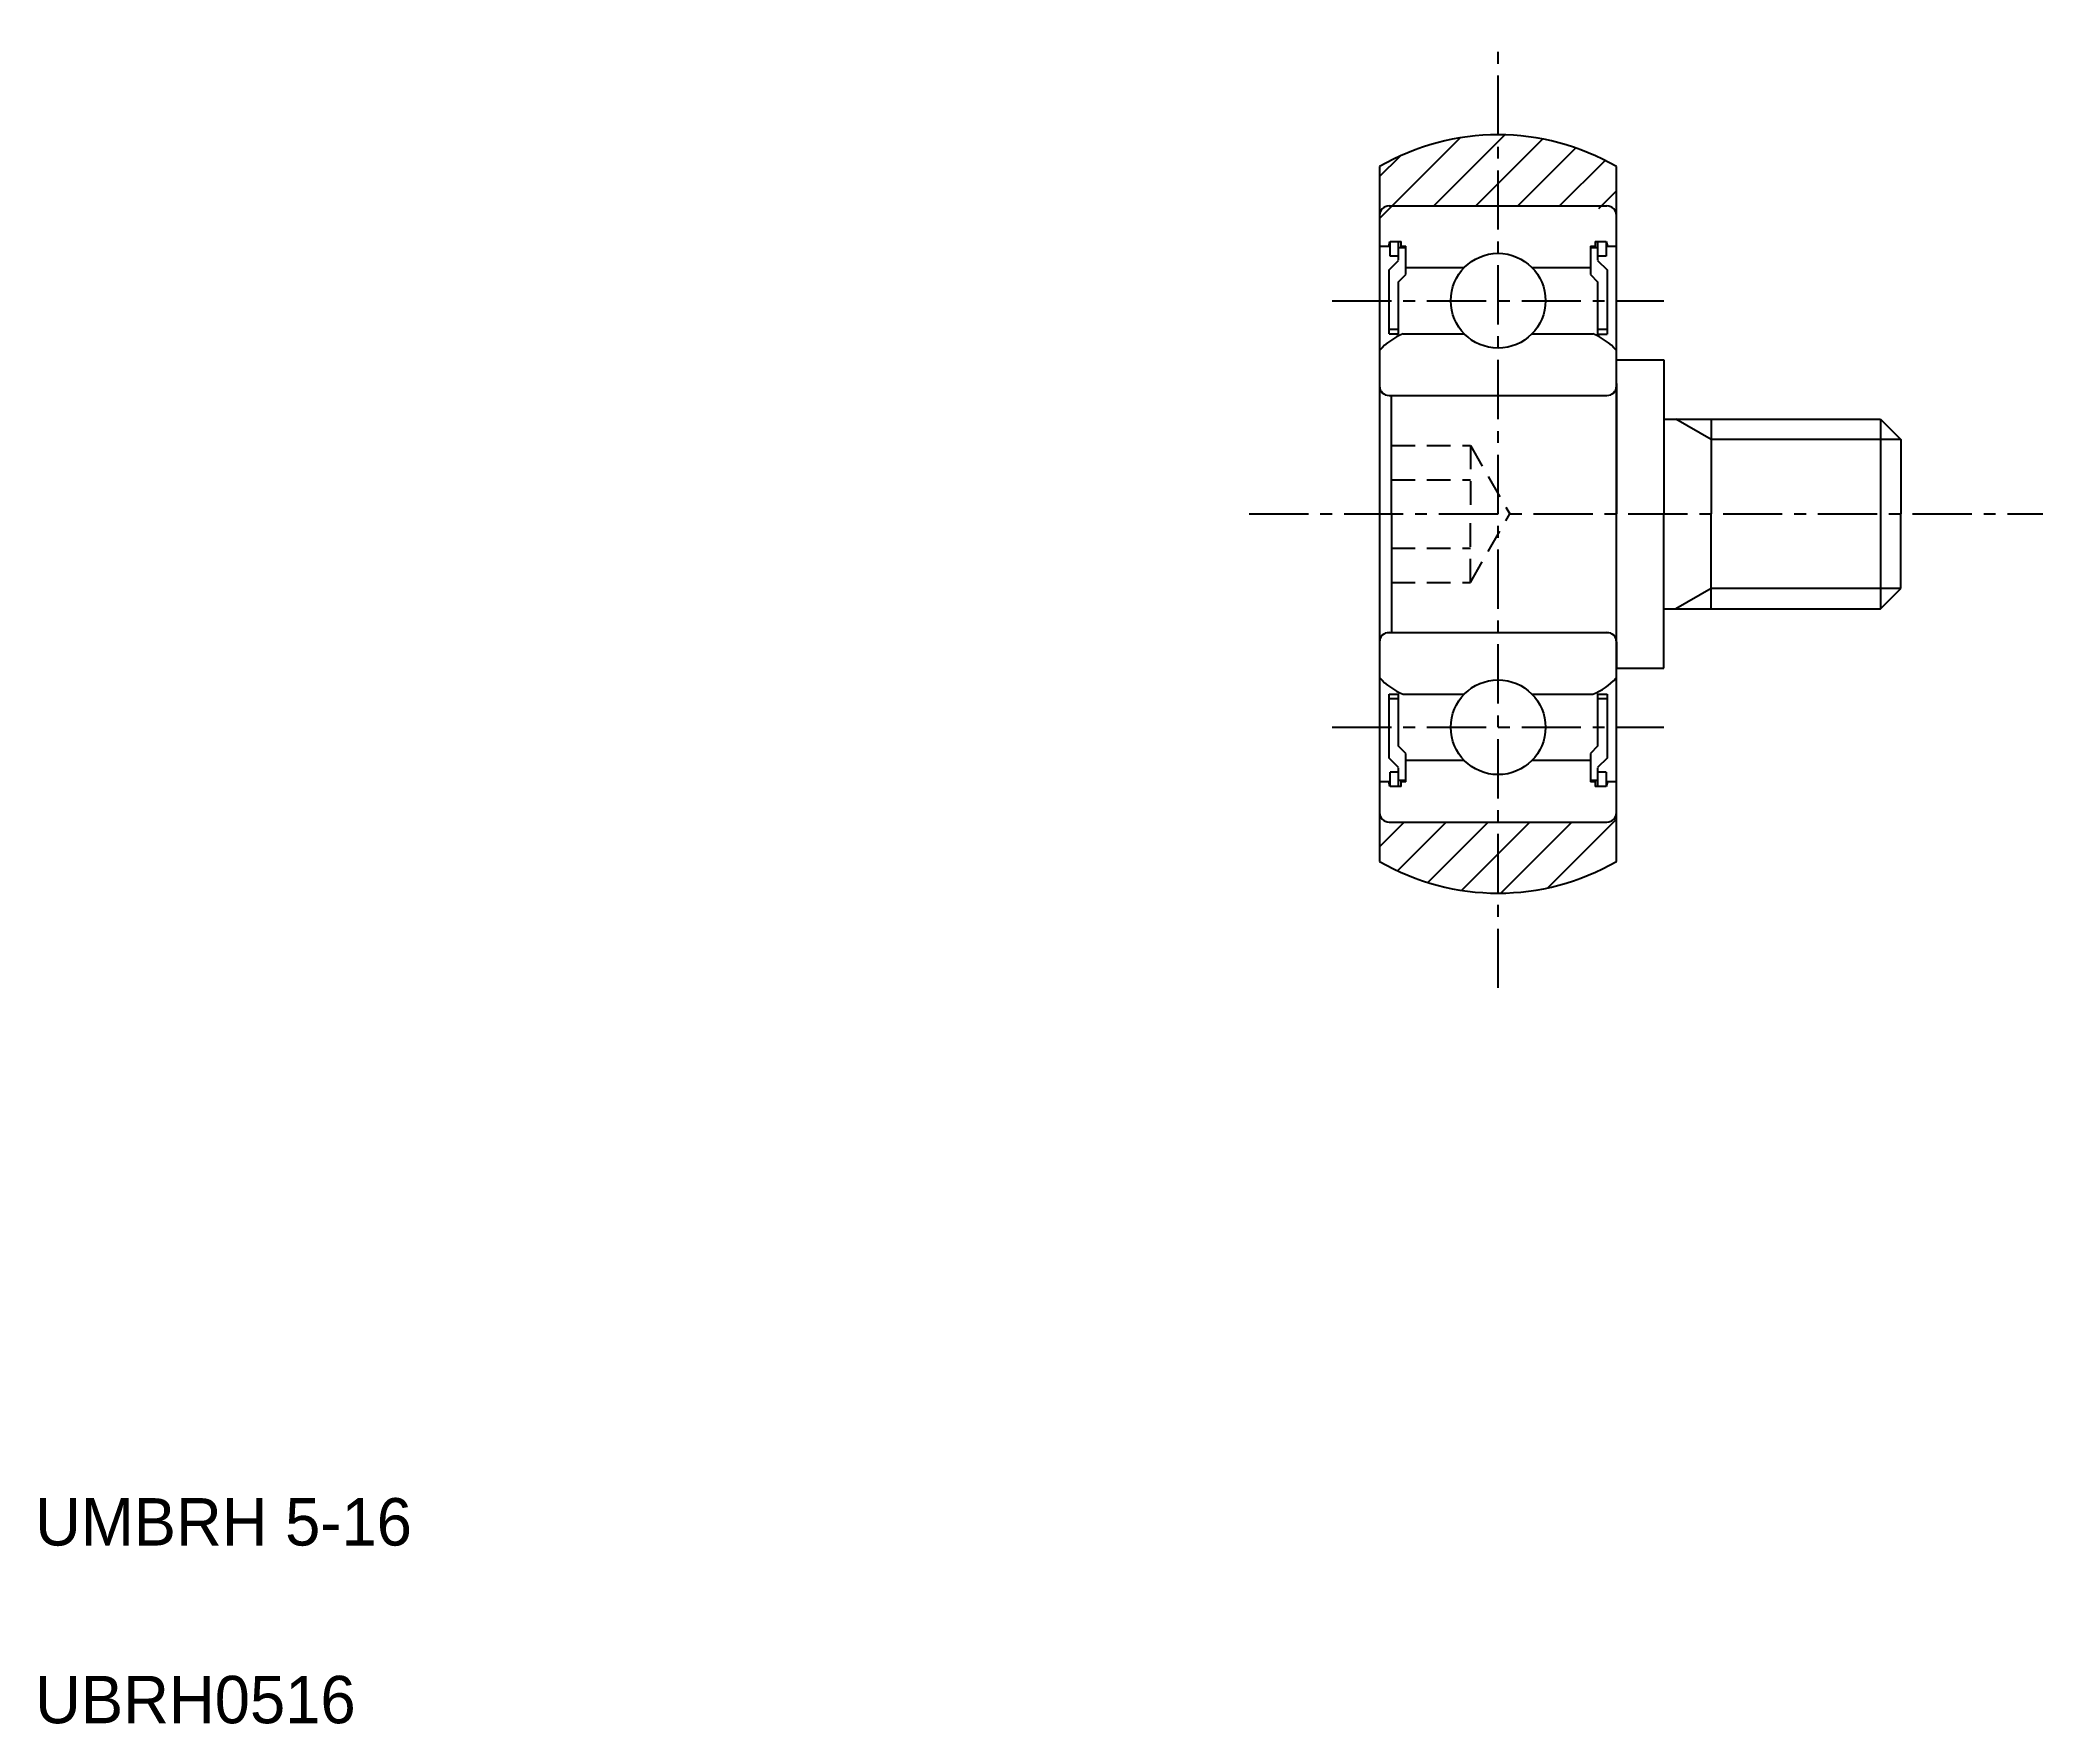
# Model space of a CAD drawing. Extents: x 2.6 to 44.9, y 2.5 to 38.
import ezdxf

# ---------------------------------------------------------------- set-up
doc = ezdxf.new("R2010")
doc.units = 0
doc.linetypes.add('CENTER', pattern=[2, 1.25, -0.25, 0.25, -0.25])
doc.linetypes.add('DASHED', pattern=[0.75, 0.5, -0.25])
doc.layers.get('0').update_dxf_attribs({"linetype": 'CONTINUOUS'})
doc.layers.add('CENTER', color=1, linetype='CENTER')

# ---------------------------------------------------------------- blocks, each defined once
blk = doc.blocks.new('*X2')
at = {"color": 0, "linetype": 'CONTINUOUS'}
for p, q in [((100.871, 14.25), (102.571, 15.95)), ((102.019, 14.515), (103.517, 16.012)), ((102.903, 14.515), (104.313, 15.925)), ((103.787, 14.515), (105.01, 15.738)), ((100.871, 15.134), (101.304, 15.567)), ((104.671, 14.515), (105.631, 15.475)), ((105.499, 14.459), (105.871, 14.831))]:
    blk.add_line(p, q, dxfattribs=at)
blk = doc.blocks.new('*X3')
at = {"color": 0, "linetype": 'CONTINUOUS'}
for p, q in [((100.871, 0.992), (101.393, 1.515)), ((101.25, 0.487), (102.277, 1.515)), ((101.887, 0.24), (103.161, 1.515)), ((102.604, 0.074), (104.045, 1.515)), ((103.429, 0.015), (104.929, 1.515)), ((104.425, 0.127), (105.871, 1.573)), ((105.861, 0.678), (105.871, 0.689))]:
    blk.add_line(p, q, dxfattribs=at)

msp = doc.modelspace()

# ---------------------------------------------------------------- linework, layer by layer
at = {"color": 7, "linetype": 'CONTINUOUS'}
for p, q in [((30.871, 35.345), (30.871, 20.684)), ((35.871, 20.684), (35.871, 35.345)), ((31.071, 34.515), (35.671, 34.515)), ((30.873, 33.665), (31.066, 33.665)), ((31.064, 33.665), (31.09, 33.765)), ((31.094, 33.458), (31.094, 33.767)), ((31.096, 33.765), (31.325, 33.765)), ((31.096, 33.465), (31.27, 33.465)), ((31.274, 33.368), (31.274, 33.76)), ((31.28, 33.64), (31.423, 33.64)), ((31.324, 33.656), (31.324, 33.761)), ((31.331, 33.665), (31.425, 33.665)), ((31.424, 33.065), (31.424, 33.666)), ((31.424, 33.204), (31.424, 33.666)), ((35.322, 33.665), (35.416, 33.665)), ((35.324, 33.666), (35.324, 33.065)), ((35.324, 33.64), (35.467, 33.64)), ((35.422, 33.765), (35.651, 33.765)), ((35.424, 33.761), (35.424, 33.656)), ((35.474, 33.76), (35.474, 33.368)), ((35.477, 33.465), (35.651, 33.465)), ((35.654, 33.767), (35.654, 33.458)), ((35.657, 33.765), (35.684, 33.665)), ((35.682, 33.665), (35.874, 33.665)), ((31.074, 33.165), (31.274, 33.365)), ((31.074, 31.815), (31.074, 33.165)), ((31.274, 32.915), (31.424, 33.065)), ((31.431, 33.215), (32.659, 33.215)), ((34.088, 33.215), (35.315, 33.215)), ((35.324, 33.065), (35.474, 32.915)), ((35.474, 33.365), (35.674, 33.165)), ((35.674, 33.165), (35.674, 31.811)), ((31.274, 31.814), (31.274, 32.915)), ((35.474, 32.915), (35.474, 31.811)), ((31.074, 31.915), (31.274, 31.915)), ((31.074, 31.815), (31.274, 31.815)), ((31.371, 31.815), (32.659, 31.815)), ((34.088, 31.815), (35.371, 31.815)), ((35.474, 31.915), (35.674, 31.915)), ((35.474, 31.811), (35.674, 31.811)), ((35.871, 31.265), (36.871, 31.265)), ((35.871, 30.715), (35.871, 31.265)), ((36.871, 31.265), (36.871, 28.015)), ((31.071, 30.515), (35.671, 30.515)), ((31.071, 30.515), (35.671, 30.515)), ((31.121, 28.015), (31.121, 30.515)), ((35.871, 30.765), (35.871, 28.015)), ((36.871, 30.015), (41.442, 30.015)), ((37.871, 30.015), (37.871, 28.015)), ((41.442, 30.015), (41.871, 29.585)), ((41.442, 30.015), (41.442, 26.015)), ((41.871, 29.585), (41.871, 28.015)), ((31.121, 28.015), (31.121, 25.515)), ((35.871, 25.265), (35.871, 28.015)), ((36.871, 24.765), (36.871, 28.015)), ((37.871, 26.015), (37.871, 28.015)), ((41.871, 26.444), (41.871, 28.015)), ((41.442, 26.015), (41.871, 26.444)), ((36.871, 26.015), (41.442, 26.015)), ((31.034, 25.515), (35.708, 25.515)), ((31.071, 25.515), (35.671, 25.515)), ((35.871, 25.315), (35.871, 24.765)), ((35.871, 24.765), (36.871, 24.765)), ((31.074, 24.215), (31.274, 24.215)), ((31.074, 22.865), (31.074, 24.215)), ((31.274, 24.115), (31.074, 24.115)), ((31.274, 23.115), (31.274, 24.215)), ((31.371, 24.215), (32.659, 24.215)), ((34.088, 24.215), (35.371, 24.215)), ((35.474, 24.215), (35.674, 24.215)), ((35.474, 24.215), (35.474, 23.115)), ((35.674, 24.115), (35.474, 24.115)), ((35.674, 24.215), (35.674, 22.865)), ((31.274, 22.665), (31.074, 22.865)), ((31.424, 22.965), (31.274, 23.115)), ((31.424, 22.363), (31.424, 22.965)), ((31.424, 22.363), (31.424, 22.825)), ((35.474, 23.115), (35.324, 22.965)), ((35.324, 22.965), (35.324, 22.363)), ((35.324, 22.825), (35.324, 22.363)), ((35.674, 22.865), (35.474, 22.665)), ((31.094, 22.262), (31.094, 22.571)), ((31.27, 22.565), (31.096, 22.565)), ((31.274, 22.27), (31.274, 22.662)), ((32.659, 22.815), (31.425, 22.815)), ((35.31, 22.815), (34.088, 22.815)), ((35.474, 22.662), (35.474, 22.27)), ((35.651, 22.565), (35.477, 22.565)), ((35.654, 22.571), (35.654, 22.262)), ((31.066, 22.365), (30.873, 22.365)), ((31.09, 22.265), (31.064, 22.365)), ((31.325, 22.265), (31.096, 22.265)), ((31.423, 22.39), (31.28, 22.39)), ((31.324, 22.268), (31.324, 22.373)), ((31.425, 22.365), (31.331, 22.365)), ((35.416, 22.365), (35.322, 22.365)), ((35.467, 22.39), (35.324, 22.39)), ((35.651, 22.265), (35.422, 22.265)), ((35.424, 22.373), (35.424, 22.268)), ((35.684, 22.365), (35.657, 22.265)), ((35.874, 22.365), (35.682, 22.365)), ((31.071, 21.515), (35.671, 21.515))]:
    msp.add_line(p, q, dxfattribs=at)
at = {"color": 3, "linetype": 'CONTINUOUS'}
for p, q in [((37.871, 29.585), (37.127, 30.015)), ((41.871, 29.585), (37.871, 29.585)), ((37.871, 26.444), (37.127, 26.015)), ((41.871, 26.444), (37.871, 26.444))]:
    msp.add_line(p, q, dxfattribs=at)
at = {"color": 3, "linetype": 'DASHED'}
for p, q in [((31.121, 29.458), (32.788, 29.458)), ((32.788, 29.458), (32.788, 28.015)), ((32.788, 29.458), (33.621, 28.015)), ((31.121, 28.736), (32.788, 28.736)), ((32.788, 26.571), (32.788, 28.015)), ((32.788, 26.571), (33.621, 28.015)), ((31.121, 27.293), (32.788, 27.293)), ((31.121, 26.571), (32.788, 26.571))]:
    msp.add_line(p, q, dxfattribs=at)
at = {"color": 7, "linetype": 'CONTINUOUS'}
for centre in [(33.374, 32.515), (33.374, 23.515)]:
    msp.add_circle(centre, 1, dxfattribs=at)
for centre, radius, start, end in [((33.371, 31.015), 5, 60, 120), ((31.071, 34.315), 0.2, 90, 180), ((35.671, 34.315), 0.2, 0, 90), ((31.816, 30.647), 1.25, 110.8615, 139.1225), ((34.926, 30.647), 1.25, 40.8774, 69.1385), ((31.071, 30.715), 0.2, 180, 270), ((35.671, 30.715), 0.2, 270, 0), ((31.071, 25.315), 0.2, 90, 180), ((35.671, 25.315), 0.2, 0, 90), ((31.816, 25.383), 1.25, 220.8775, 249.1385), ((34.926, 25.383), 1.25, 290.8616, 318.3884), ((31.071, 21.715), 0.2, 180, 270), ((35.671, 21.715), 0.2, 270, 0), ((33.371, 25.015), 5, 240, 300)]:
    msp.add_arc(centre, radius, start, end, dxfattribs=at)
at = {"layer": 'CENTER', "color": 1, "linetype": 'CENTER'}
for p, q in [((33.371, 18.015), (33.371, 38.015)), ((29.871, 32.515), (36.871, 32.515)), ((29.871, 23.515), (36.871, 23.515))]:
    msp.add_line(p, q, dxfattribs=at)
at = {"layer": 'CENTER'}
msp.add_line((28.121, 28.015), (44.871, 28.015), dxfattribs=at)

# ---------------------------------------------------------------- block references
at = {"color": 3, "linetype": 'CONTINUOUS'}
for name in ['*X2', '*X3']:
    msp.add_blockref(name, (-70, 20), dxfattribs=at)

# ---------------------------------------------------------------- texts
at = {"color": 7, "linetype": 'CONTINUOUS'}
for s, p in [('UMBRH 5-16', (2.5, 6.25)), ('UBRH0516', (2.5, 2.5))]:
    msp.add_text(s, height=1, dxfattribs=at).set_placement(p)

doc.saveas('drawing.dxf')
